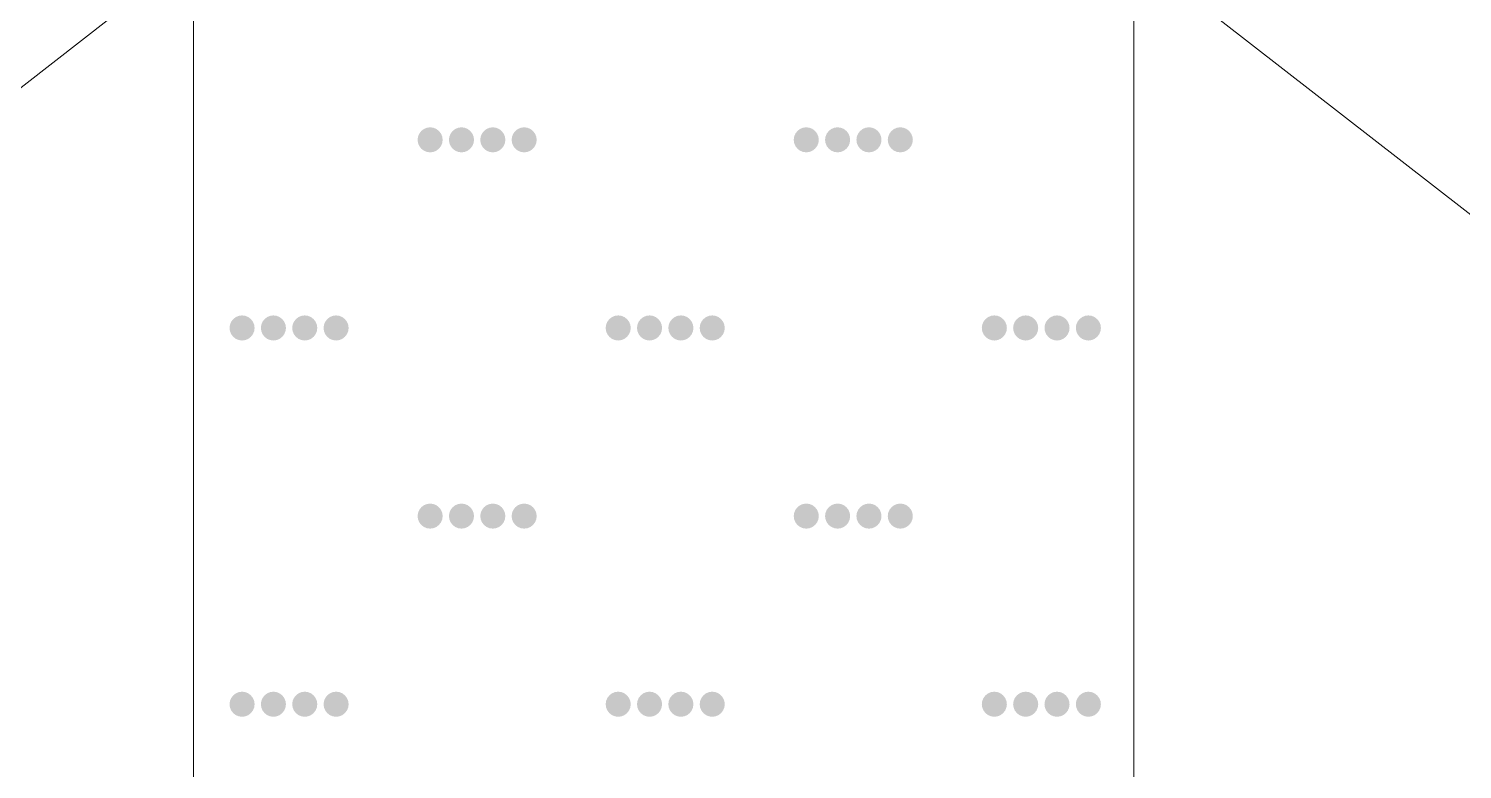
# Model space of a CAD drawing. Header units: inches. Extents: x -27 to 109, y -598 to 26.
# Drawn here: x 17.731 to 20.78, y -481.439 to -479.864 of the extents above; entities that cross this region are included whole.
import ezdxf

# ---------------------------------------------------------------- set-up
doc = ezdxf.new("R2010")
doc.units = ezdxf.units.IN
doc.header["$MEASUREMENT"] = 0
doc.layers.get('0').update_dxf_attribs({"lineweight": 0})

# ---------------------------------------------------------------- blocks, each defined once
blk = doc.blocks.new('lr_block_113')
at = {"true_color": 0x000000}
for points in [[(18.6105, -480.1076), (18.6114, -480.1007), (18.6105, -480.0938), (18.6078, -480.0874), (18.6035, -480.0819), (18.5981, -480.0776), (18.5917, -480.075), (18.5847, -480.074), (18.5778, -480.075), (18.5714, -480.0776), (18.5659, -480.0819), (18.5617, -480.0874), (18.559, -480.0938), (18.5581, -480.1007), (18.559, -480.1076), (18.5617, -480.114), (18.5659, -480.1195), (18.5714, -480.1237), (18.5778, -480.1264), (18.5847, -480.1273), (18.5917, -480.1264), (18.5981, -480.1237), (18.6035, -480.1195), (18.6078, -480.114)], [(18.6771, -480.1076), (18.6781, -480.1007), (18.6771, -480.0938), (18.6745, -480.0874), (18.6702, -480.0819), (18.6647, -480.0776), (18.6583, -480.075), (18.6514, -480.074), (18.6445, -480.075), (18.6381, -480.0776), (18.6326, -480.0819), (18.6283, -480.0874), (18.6257, -480.0938), (18.6247, -480.1007), (18.6257, -480.1076), (18.6283, -480.114), (18.6326, -480.1195), (18.6381, -480.1237), (18.6445, -480.1264), (18.6514, -480.1273), (18.6583, -480.1264), (18.6647, -480.1237), (18.6702, -480.1195), (18.6745, -480.114)], [(18.7438, -480.1076), (18.7447, -480.1007), (18.7438, -480.0938), (18.7411, -480.0874), (18.7369, -480.0819), (18.7314, -480.0776), (18.725, -480.075), (18.7181, -480.074), (18.7111, -480.075), (18.7047, -480.0776), (18.6993, -480.0819), (18.695, -480.0874), (18.6923, -480.0938), (18.6914, -480.1007), (18.6923, -480.1076), (18.695, -480.114), (18.6993, -480.1195), (18.7047, -480.1237), (18.7111, -480.1264), (18.7181, -480.1273), (18.725, -480.1264), (18.7314, -480.1237), (18.7369, -480.1195), (18.7411, -480.114)], [(18.8105, -480.1076), (18.8114, -480.1007), (18.8105, -480.0938), (18.8078, -480.0874), (18.8035, -480.0819), (18.7981, -480.0776), (18.7917, -480.075), (18.7847, -480.074), (18.7778, -480.075), (18.7714, -480.0776), (18.7659, -480.0819), (18.7617, -480.0874), (18.759, -480.0938), (18.7581, -480.1007), (18.759, -480.1076), (18.7617, -480.114), (18.7659, -480.1195), (18.7714, -480.1237), (18.7778, -480.1264), (18.7847, -480.1273), (18.7917, -480.1264), (18.7981, -480.1237), (18.8035, -480.1195), (18.8078, -480.114)], [(19.4105, -480.1076), (19.4114, -480.1007), (19.4105, -480.0938), (19.4078, -480.0874), (19.4035, -480.0819), (19.3981, -480.0776), (19.3917, -480.075), (19.3847, -480.074), (19.3778, -480.075), (19.3714, -480.0776), (19.3659, -480.0819), (19.3617, -480.0874), (19.359, -480.0938), (19.3581, -480.1007), (19.359, -480.1076), (19.3617, -480.114), (19.3659, -480.1195), (19.3714, -480.1237), (19.3778, -480.1264), (19.3847, -480.1273), (19.3917, -480.1264), (19.3981, -480.1237), (19.4035, -480.1195), (19.4078, -480.114)], [(19.4771, -480.1076), (19.4781, -480.1007), (19.4771, -480.0938), (19.4745, -480.0874), (19.4702, -480.0819), (19.4647, -480.0776), (19.4583, -480.075), (19.4514, -480.074), (19.4445, -480.075), (19.4381, -480.0776), (19.4326, -480.0819), (19.4283, -480.0874), (19.4257, -480.0938), (19.4247, -480.1007), (19.4257, -480.1076), (19.4283, -480.114), (19.4326, -480.1195), (19.4381, -480.1237), (19.4445, -480.1264), (19.4514, -480.1273), (19.4583, -480.1264), (19.4647, -480.1237), (19.4702, -480.1195), (19.4745, -480.114)], [(19.5438, -480.1076), (19.5447, -480.1007), (19.5438, -480.0938), (19.5411, -480.0874), (19.5369, -480.0819), (19.5314, -480.0776), (19.525, -480.075), (19.5181, -480.074), (19.5111, -480.075), (19.5047, -480.0776), (19.4993, -480.0819), (19.495, -480.0874), (19.4923, -480.0938), (19.4914, -480.1007), (19.4923, -480.1076), (19.495, -480.114), (19.4993, -480.1195), (19.5047, -480.1237), (19.5111, -480.1264), (19.5181, -480.1273), (19.525, -480.1264), (19.5314, -480.1237), (19.5369, -480.1195), (19.5411, -480.114)], [(19.6105, -480.1076), (19.6114, -480.1007), (19.6105, -480.0938), (19.6078, -480.0874), (19.6035, -480.0819), (19.5981, -480.0776), (19.5917, -480.075), (19.5847, -480.074), (19.5778, -480.075), (19.5714, -480.0776), (19.5659, -480.0819), (19.5617, -480.0874), (19.559, -480.0938), (19.5581, -480.1007), (19.559, -480.1076), (19.5617, -480.114), (19.5659, -480.1195), (19.5714, -480.1237), (19.5778, -480.1264), (19.5847, -480.1273), (19.5917, -480.1264), (19.5981, -480.1237), (19.6035, -480.1195), (19.6078, -480.114)], [(18.2105, -480.5076), (18.2114, -480.5007), (18.2105, -480.4937), (18.2078, -480.4873), (18.2035, -480.4819), (18.1981, -480.4776), (18.1917, -480.4749), (18.1847, -480.474), (18.1778, -480.4749), (18.1714, -480.4776), (18.1659, -480.4819), (18.1617, -480.4873), (18.159, -480.4937), (18.1581, -480.5007), (18.159, -480.5076), (18.1617, -480.514), (18.1659, -480.5195), (18.1714, -480.5238), (18.1778, -480.5264), (18.1847, -480.5274), (18.1917, -480.5264), (18.1981, -480.5238), (18.2035, -480.5195), (18.2078, -480.514)], [(18.2771, -480.5076), (18.2781, -480.5007), (18.2771, -480.4937), (18.2745, -480.4873), (18.2702, -480.4819), (18.2647, -480.4776), (18.2583, -480.4749), (18.2514, -480.474), (18.2445, -480.4749), (18.2381, -480.4776), (18.2326, -480.4819), (18.2283, -480.4873), (18.2257, -480.4937), (18.2247, -480.5007), (18.2257, -480.5076), (18.2283, -480.514), (18.2326, -480.5195), (18.2381, -480.5238), (18.2445, -480.5264), (18.2514, -480.5274), (18.2583, -480.5264), (18.2647, -480.5238), (18.2702, -480.5195), (18.2745, -480.514)], [(18.3438, -480.5076), (18.3447, -480.5007), (18.3438, -480.4937), (18.3411, -480.4873), (18.3369, -480.4819), (18.3314, -480.4776), (18.325, -480.4749), (18.3181, -480.474), (18.3111, -480.4749), (18.3047, -480.4776), (18.2993, -480.4819), (18.295, -480.4873), (18.2923, -480.4937), (18.2914, -480.5007), (18.2923, -480.5076), (18.295, -480.514), (18.2993, -480.5195), (18.3047, -480.5238), (18.3111, -480.5264), (18.3181, -480.5274), (18.325, -480.5264), (18.3314, -480.5238), (18.3369, -480.5195), (18.3411, -480.514)], [(18.4105, -480.5076), (18.4114, -480.5007), (18.4105, -480.4937), (18.4078, -480.4873), (18.4035, -480.4819), (18.3981, -480.4776), (18.3917, -480.4749), (18.3847, -480.474), (18.3778, -480.4749), (18.3714, -480.4776), (18.3659, -480.4819), (18.3617, -480.4873), (18.359, -480.4937), (18.3581, -480.5007), (18.359, -480.5076), (18.3617, -480.514), (18.3659, -480.5195), (18.3714, -480.5238), (18.3778, -480.5264), (18.3847, -480.5274), (18.3917, -480.5264), (18.3981, -480.5238), (18.4035, -480.5195), (18.4078, -480.514)], [(19.0105, -480.5076), (19.0114, -480.5007), (19.0105, -480.4937), (19.0078, -480.4873), (19.0035, -480.4819), (18.9981, -480.4776), (18.9917, -480.4749), (18.9847, -480.474), (18.9778, -480.4749), (18.9714, -480.4776), (18.9659, -480.4819), (18.9617, -480.4873), (18.959, -480.4937), (18.9581, -480.5007), (18.959, -480.5076), (18.9617, -480.514), (18.9659, -480.5195), (18.9714, -480.5238), (18.9778, -480.5264), (18.9847, -480.5274), (18.9917, -480.5264), (18.9981, -480.5238), (19.0035, -480.5195), (19.0078, -480.514)], [(19.0771, -480.5076), (19.0781, -480.5007), (19.0771, -480.4937), (19.0745, -480.4873), (19.0702, -480.4819), (19.0647, -480.4776), (19.0583, -480.4749), (19.0514, -480.474), (19.0445, -480.4749), (19.0381, -480.4776), (19.0326, -480.4819), (19.0283, -480.4873), (19.0257, -480.4937), (19.0247, -480.5007), (19.0257, -480.5076), (19.0283, -480.514), (19.0326, -480.5195), (19.0381, -480.5238), (19.0445, -480.5264), (19.0514, -480.5274), (19.0583, -480.5264), (19.0647, -480.5238), (19.0702, -480.5195), (19.0745, -480.514)], [(19.1438, -480.5076), (19.1447, -480.5007), (19.1438, -480.4937), (19.1411, -480.4873), (19.1369, -480.4819), (19.1314, -480.4776), (19.125, -480.4749), (19.1181, -480.474), (19.1111, -480.4749), (19.1047, -480.4776), (19.0993, -480.4819), (19.095, -480.4873), (19.0923, -480.4937), (19.0914, -480.5007), (19.0923, -480.5076), (19.095, -480.514), (19.0993, -480.5195), (19.1047, -480.5238), (19.1111, -480.5264), (19.1181, -480.5274), (19.125, -480.5264), (19.1314, -480.5238), (19.1369, -480.5195), (19.1411, -480.514)], [(19.2105, -480.5076), (19.2114, -480.5007), (19.2105, -480.4937), (19.2078, -480.4873), (19.2035, -480.4819), (19.1981, -480.4776), (19.1917, -480.4749), (19.1847, -480.474), (19.1778, -480.4749), (19.1714, -480.4776), (19.1659, -480.4819), (19.1617, -480.4873), (19.159, -480.4937), (19.1581, -480.5007), (19.159, -480.5076), (19.1617, -480.514), (19.1659, -480.5195), (19.1714, -480.5238), (19.1778, -480.5264), (19.1847, -480.5274), (19.1917, -480.5264), (19.1981, -480.5238), (19.2035, -480.5195), (19.2078, -480.514)], [(19.8105, -480.5076), (19.8114, -480.5007), (19.8105, -480.4937), (19.8078, -480.4873), (19.8035, -480.4819), (19.7981, -480.4776), (19.7917, -480.4749), (19.7847, -480.474), (19.7778, -480.4749), (19.7714, -480.4776), (19.7659, -480.4819), (19.7617, -480.4873), (19.759, -480.4937), (19.7581, -480.5007), (19.759, -480.5076), (19.7617, -480.514), (19.7659, -480.5195), (19.7714, -480.5238), (19.7778, -480.5264), (19.7847, -480.5274), (19.7917, -480.5264), (19.7981, -480.5238), (19.8035, -480.5195), (19.8078, -480.514)], [(19.8771, -480.5076), (19.8781, -480.5007), (19.8771, -480.4937), (19.8745, -480.4873), (19.8702, -480.4819), (19.8647, -480.4776), (19.8583, -480.4749), (19.8514, -480.474), (19.8445, -480.4749), (19.8381, -480.4776), (19.8326, -480.4819), (19.8283, -480.4873), (19.8257, -480.4937), (19.8247, -480.5007), (19.8257, -480.5076), (19.8283, -480.514), (19.8326, -480.5195), (19.8381, -480.5238), (19.8445, -480.5264), (19.8514, -480.5274), (19.8583, -480.5264), (19.8647, -480.5238), (19.8702, -480.5195), (19.8745, -480.514)], [(19.9438, -480.5076), (19.9447, -480.5007), (19.9438, -480.4937), (19.9411, -480.4873), (19.9369, -480.4819), (19.9314, -480.4776), (19.925, -480.4749), (19.9181, -480.474), (19.9111, -480.4749), (19.9047, -480.4776), (19.8993, -480.4819), (19.895, -480.4873), (19.8923, -480.4937), (19.8914, -480.5007), (19.8923, -480.5076), (19.895, -480.514), (19.8993, -480.5195), (19.9047, -480.5238), (19.9111, -480.5264), (19.9181, -480.5274), (19.925, -480.5264), (19.9314, -480.5238), (19.9369, -480.5195), (19.9411, -480.514)], [(20.0105, -480.5076), (20.0114, -480.5007), (20.0105, -480.4937), (20.0078, -480.4873), (20.0035, -480.4819), (19.9981, -480.4776), (19.9917, -480.4749), (19.9847, -480.474), (19.9778, -480.4749), (19.9714, -480.4776), (19.9659, -480.4819), (19.9617, -480.4873), (19.959, -480.4937), (19.9581, -480.5007), (19.959, -480.5076), (19.9617, -480.514), (19.9659, -480.5195), (19.9714, -480.5238), (19.9778, -480.5264), (19.9847, -480.5274), (19.9917, -480.5264), (19.9981, -480.5238), (20.0035, -480.5195), (20.0078, -480.514)], [(18.6105, -480.9076), (18.6114, -480.9007), (18.6105, -480.8938), (18.6078, -480.8874), (18.6035, -480.8819), (18.5981, -480.8776), (18.5917, -480.875), (18.5847, -480.874), (18.5778, -480.875), (18.5714, -480.8776), (18.5659, -480.8819), (18.5617, -480.8874), (18.559, -480.8938), (18.5581, -480.9007), (18.559, -480.9076), (18.5617, -480.914), (18.5659, -480.9195), (18.5714, -480.9237), (18.5778, -480.9264), (18.5847, -480.9273), (18.5917, -480.9264), (18.5981, -480.9237), (18.6035, -480.9195), (18.6078, -480.914)], [(18.6771, -480.9076), (18.6781, -480.9007), (18.6771, -480.8938), (18.6745, -480.8874), (18.6702, -480.8819), (18.6647, -480.8776), (18.6583, -480.875), (18.6514, -480.874), (18.6445, -480.875), (18.6381, -480.8776), (18.6326, -480.8819), (18.6283, -480.8874), (18.6257, -480.8938), (18.6247, -480.9007), (18.6257, -480.9076), (18.6283, -480.914), (18.6326, -480.9195), (18.6381, -480.9237), (18.6445, -480.9264), (18.6514, -480.9273), (18.6583, -480.9264), (18.6647, -480.9237), (18.6702, -480.9195), (18.6745, -480.914)], [(18.7438, -480.9076), (18.7447, -480.9007), (18.7438, -480.8938), (18.7411, -480.8874), (18.7369, -480.8819), (18.7314, -480.8776), (18.725, -480.875), (18.7181, -480.874), (18.7111, -480.875), (18.7047, -480.8776), (18.6993, -480.8819), (18.695, -480.8874), (18.6923, -480.8938), (18.6914, -480.9007), (18.6923, -480.9076), (18.695, -480.914), (18.6993, -480.9195), (18.7047, -480.9237), (18.7111, -480.9264), (18.7181, -480.9273), (18.725, -480.9264), (18.7314, -480.9237), (18.7369, -480.9195), (18.7411, -480.914)], [(18.8105, -480.9076), (18.8114, -480.9007), (18.8105, -480.8938), (18.8078, -480.8874), (18.8035, -480.8819), (18.7981, -480.8776), (18.7917, -480.875), (18.7847, -480.874), (18.7778, -480.875), (18.7714, -480.8776), (18.7659, -480.8819), (18.7617, -480.8874), (18.759, -480.8938), (18.7581, -480.9007), (18.759, -480.9076), (18.7617, -480.914), (18.7659, -480.9195), (18.7714, -480.9237), (18.7778, -480.9264), (18.7847, -480.9273), (18.7917, -480.9264), (18.7981, -480.9237), (18.8035, -480.9195), (18.8078, -480.914)], [(19.4105, -480.9076), (19.4114, -480.9007), (19.4105, -480.8938), (19.4078, -480.8874), (19.4035, -480.8819), (19.3981, -480.8776), (19.3917, -480.875), (19.3847, -480.874), (19.3778, -480.875), (19.3714, -480.8776), (19.3659, -480.8819), (19.3617, -480.8874), (19.359, -480.8938), (19.3581, -480.9007), (19.359, -480.9076), (19.3617, -480.914), (19.3659, -480.9195), (19.3714, -480.9237), (19.3778, -480.9264), (19.3847, -480.9273), (19.3917, -480.9264), (19.3981, -480.9237), (19.4035, -480.9195), (19.4078, -480.914)], [(19.4771, -480.9076), (19.4781, -480.9007), (19.4771, -480.8938), (19.4745, -480.8874), (19.4702, -480.8819), (19.4647, -480.8776), (19.4583, -480.875), (19.4514, -480.874), (19.4445, -480.875), (19.4381, -480.8776), (19.4326, -480.8819), (19.4283, -480.8874), (19.4257, -480.8938), (19.4247, -480.9007), (19.4257, -480.9076), (19.4283, -480.914), (19.4326, -480.9195), (19.4381, -480.9237), (19.4445, -480.9264), (19.4514, -480.9273), (19.4583, -480.9264), (19.4647, -480.9237), (19.4702, -480.9195), (19.4745, -480.914)], [(19.5438, -480.9076), (19.5447, -480.9007), (19.5438, -480.8938), (19.5411, -480.8874), (19.5369, -480.8819), (19.5314, -480.8776), (19.525, -480.875), (19.5181, -480.874), (19.5111, -480.875), (19.5047, -480.8776), (19.4993, -480.8819), (19.495, -480.8874), (19.4923, -480.8938), (19.4914, -480.9007), (19.4923, -480.9076), (19.495, -480.914), (19.4993, -480.9195), (19.5047, -480.9237), (19.5111, -480.9264), (19.5181, -480.9273), (19.525, -480.9264), (19.5314, -480.9237), (19.5369, -480.9195), (19.5411, -480.914)], [(19.6105, -480.9076), (19.6114, -480.9007), (19.6105, -480.8938), (19.6078, -480.8874), (19.6035, -480.8819), (19.5981, -480.8776), (19.5917, -480.875), (19.5847, -480.874), (19.5778, -480.875), (19.5714, -480.8776), (19.5659, -480.8819), (19.5617, -480.8874), (19.559, -480.8938), (19.5581, -480.9007), (19.559, -480.9076), (19.5617, -480.914), (19.5659, -480.9195), (19.5714, -480.9237), (19.5778, -480.9264), (19.5847, -480.9273), (19.5917, -480.9264), (19.5981, -480.9237), (19.6035, -480.9195), (19.6078, -480.914)], [(18.2105, -481.3076), (18.2114, -481.3007), (18.2105, -481.2937), (18.2078, -481.2874), (18.2035, -481.2819), (18.1981, -481.2776), (18.1917, -481.2749), (18.1847, -481.274), (18.1778, -481.2749), (18.1714, -481.2776), (18.1659, -481.2819), (18.1617, -481.2874), (18.159, -481.2937), (18.1581, -481.3007), (18.159, -481.3076), (18.1617, -481.314), (18.1659, -481.3195), (18.1714, -481.3238), (18.1778, -481.3264), (18.1847, -481.3274), (18.1917, -481.3264), (18.1981, -481.3238), (18.2035, -481.3195), (18.2078, -481.314)], [(18.2771, -481.3076), (18.2781, -481.3007), (18.2771, -481.2937), (18.2745, -481.2874), (18.2702, -481.2819), (18.2647, -481.2776), (18.2583, -481.2749), (18.2514, -481.274), (18.2445, -481.2749), (18.2381, -481.2776), (18.2326, -481.2819), (18.2283, -481.2874), (18.2257, -481.2937), (18.2247, -481.3007), (18.2257, -481.3076), (18.2283, -481.314), (18.2326, -481.3195), (18.2381, -481.3238), (18.2445, -481.3264), (18.2514, -481.3274), (18.2583, -481.3264), (18.2647, -481.3238), (18.2702, -481.3195), (18.2745, -481.314)], [(18.3438, -481.3076), (18.3447, -481.3007), (18.3438, -481.2937), (18.3411, -481.2874), (18.3369, -481.2819), (18.3314, -481.2776), (18.325, -481.2749), (18.3181, -481.274), (18.3111, -481.2749), (18.3047, -481.2776), (18.2993, -481.2819), (18.295, -481.2874), (18.2923, -481.2937), (18.2914, -481.3007), (18.2923, -481.3076), (18.295, -481.314), (18.2993, -481.3195), (18.3047, -481.3238), (18.3111, -481.3264), (18.3181, -481.3274), (18.325, -481.3264), (18.3314, -481.3238), (18.3369, -481.3195), (18.3411, -481.314)], [(18.4105, -481.3076), (18.4114, -481.3007), (18.4105, -481.2937), (18.4078, -481.2874), (18.4035, -481.2819), (18.3981, -481.2776), (18.3917, -481.2749), (18.3847, -481.274), (18.3778, -481.2749), (18.3714, -481.2776), (18.3659, -481.2819), (18.3617, -481.2874), (18.359, -481.2937), (18.3581, -481.3007), (18.359, -481.3076), (18.3617, -481.314), (18.3659, -481.3195), (18.3714, -481.3238), (18.3778, -481.3264), (18.3847, -481.3274), (18.3917, -481.3264), (18.3981, -481.3238), (18.4035, -481.3195), (18.4078, -481.314)], [(19.0105, -481.3076), (19.0114, -481.3007), (19.0105, -481.2937), (19.0078, -481.2874), (19.0035, -481.2819), (18.9981, -481.2776), (18.9917, -481.2749), (18.9847, -481.274), (18.9778, -481.2749), (18.9714, -481.2776), (18.9659, -481.2819), (18.9617, -481.2874), (18.959, -481.2937), (18.9581, -481.3007), (18.959, -481.3076), (18.9617, -481.314), (18.9659, -481.3195), (18.9714, -481.3238), (18.9778, -481.3264), (18.9847, -481.3274), (18.9917, -481.3264), (18.9981, -481.3238), (19.0035, -481.3195), (19.0078, -481.314)], [(19.0771, -481.3076), (19.0781, -481.3007), (19.0771, -481.2937), (19.0745, -481.2874), (19.0702, -481.2819), (19.0647, -481.2776), (19.0583, -481.2749), (19.0514, -481.274), (19.0445, -481.2749), (19.0381, -481.2776), (19.0326, -481.2819), (19.0283, -481.2874), (19.0257, -481.2937), (19.0247, -481.3007), (19.0257, -481.3076), (19.0283, -481.314), (19.0326, -481.3195), (19.0381, -481.3238), (19.0445, -481.3264), (19.0514, -481.3274), (19.0583, -481.3264), (19.0647, -481.3238), (19.0702, -481.3195), (19.0745, -481.314)], [(19.1438, -481.3076), (19.1447, -481.3007), (19.1438, -481.2937), (19.1411, -481.2874), (19.1369, -481.2819), (19.1314, -481.2776), (19.125, -481.2749), (19.1181, -481.274), (19.1111, -481.2749), (19.1047, -481.2776), (19.0993, -481.2819), (19.095, -481.2874), (19.0923, -481.2937), (19.0914, -481.3007), (19.0923, -481.3076), (19.095, -481.314), (19.0993, -481.3195), (19.1047, -481.3238), (19.1111, -481.3264), (19.1181, -481.3274), (19.125, -481.3264), (19.1314, -481.3238), (19.1369, -481.3195), (19.1411, -481.314)], [(19.2105, -481.3076), (19.2114, -481.3007), (19.2105, -481.2937), (19.2078, -481.2874), (19.2035, -481.2819), (19.1981, -481.2776), (19.1917, -481.2749), (19.1847, -481.274), (19.1778, -481.2749), (19.1714, -481.2776), (19.1659, -481.2819), (19.1617, -481.2874), (19.159, -481.2937), (19.1581, -481.3007), (19.159, -481.3076), (19.1617, -481.314), (19.1659, -481.3195), (19.1714, -481.3238), (19.1778, -481.3264), (19.1847, -481.3274), (19.1917, -481.3264), (19.1981, -481.3238), (19.2035, -481.3195), (19.2078, -481.314)], [(19.8105, -481.3076), (19.8114, -481.3007), (19.8105, -481.2937), (19.8078, -481.2874), (19.8035, -481.2819), (19.7981, -481.2776), (19.7917, -481.2749), (19.7847, -481.274), (19.7778, -481.2749), (19.7714, -481.2776), (19.7659, -481.2819), (19.7617, -481.2874), (19.759, -481.2937), (19.7581, -481.3007), (19.759, -481.3076), (19.7617, -481.314), (19.7659, -481.3195), (19.7714, -481.3238), (19.7778, -481.3264), (19.7847, -481.3274), (19.7917, -481.3264), (19.7981, -481.3238), (19.8035, -481.3195), (19.8078, -481.314)], [(19.8771, -481.3076), (19.8781, -481.3007), (19.8771, -481.2937), (19.8745, -481.2874), (19.8702, -481.2819), (19.8647, -481.2776), (19.8583, -481.2749), (19.8514, -481.274), (19.8445, -481.2749), (19.8381, -481.2776), (19.8326, -481.2819), (19.8283, -481.2874), (19.8257, -481.2937), (19.8247, -481.3007), (19.8257, -481.3076), (19.8283, -481.314), (19.8326, -481.3195), (19.8381, -481.3238), (19.8445, -481.3264), (19.8514, -481.3274), (19.8583, -481.3264), (19.8647, -481.3238), (19.8702, -481.3195), (19.8745, -481.314)], [(19.9438, -481.3076), (19.9447, -481.3007), (19.9438, -481.2937), (19.9411, -481.2874), (19.9369, -481.2819), (19.9314, -481.2776), (19.925, -481.2749), (19.9181, -481.274), (19.9111, -481.2749), (19.9047, -481.2776), (19.8993, -481.2819), (19.895, -481.2874), (19.8923, -481.2937), (19.8914, -481.3007), (19.8923, -481.3076), (19.895, -481.314), (19.8993, -481.3195), (19.9047, -481.3238), (19.9111, -481.3264), (19.9181, -481.3274), (19.925, -481.3264), (19.9314, -481.3238), (19.9369, -481.3195), (19.9411, -481.314)], [(20.0105, -481.3076), (20.0114, -481.3007), (20.0105, -481.2937), (20.0078, -481.2874), (20.0035, -481.2819), (19.9981, -481.2776), (19.9917, -481.2749), (19.9847, -481.274), (19.9778, -481.2749), (19.9714, -481.2776), (19.9659, -481.2819), (19.9617, -481.2874), (19.959, -481.2937), (19.9581, -481.3007), (19.959, -481.3076), (19.9617, -481.314), (19.9659, -481.3195), (19.9714, -481.3238), (19.9778, -481.3264), (19.9847, -481.3274), (19.9917, -481.3264), (19.9981, -481.3238), (20.0035, -481.3195), (20.0078, -481.314)]]:
    blk.add_hatch(color=18, dxfattribs=at).paths.add_polyline_path(points, flags=17)

msp = doc.modelspace()

# ---------------------------------------------------------------- linework, layer by layer
at = {"linetype": 'Continuous', "lineweight": 15}
for p, q in [((17.0817, -480.4806), (18.0817, -479.7038)), ((18.0817, -479.7038), (18.0817, -481.7038)), ((21.0817, -480.4806), (20.0817, -479.7038)), ((20.0817, -479.7038), (20.0817, -481.7038))]:
    msp.add_line(p, q, dxfattribs=at)

# ---------------------------------------------------------------- block references
at = {"color": 7}
msp.add_blockref('lr_block_113', (0, 0), dxfattribs=at)

doc.saveas('drawing.dxf')
